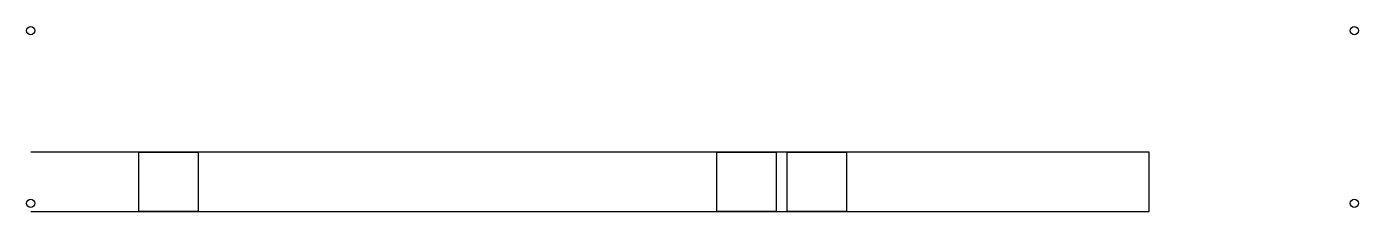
# Model space of a CAD drawing. Header units: millimetres. Extents: x -3 to 983, y 0 to 137.
import ezdxf

# ---------------------------------------------------------------- set-up
doc = ezdxf.new("R2010")
doc.units = ezdxf.units.MM
for name, color, linetype in [('OUTLINE_OPEN', 7, 'CONTINUOUS'), ('POCKET_D9.5_FLIP', 3, 'CONTINUOUS'), ('TILE_REG', 6, 'CONTINUOUS'), ('TILE_REG_FLIP', 6, 'CONTINUOUS')]:
    doc.layers.add(name, color=color, linetype=linetype)

msp = doc.modelspace()

# ---------------------------------------------------------------- linework, layer by layer
at = {"layer": 'OUTLINE_OPEN'}
msp.add_lwpolyline([(0, 0), (828, 0), (828, 44), (0, 44)], dxfattribs=at)
at = {"layer": 'POCKET_D9.5_FLIP'}
for points in [[(124, 0), (80, 0), (80, 44), (124, 44)], [(552, 0), (508, 0), (508, 44), (552, 44)], [(604, 0), (560, 0), (560, 44), (604, 44)]]:
    msp.add_lwpolyline(points, close=True, dxfattribs=at)
at = {"layer": 'TILE_REG'}
for centre in [(0, 134), (980, 134), (0, 6), (980, 6)]:
    msp.add_circle(centre, 3, dxfattribs=at)
at = {"layer": 'TILE_REG_FLIP'}
for centre in [(0, 134), (980, 134), (0, 6), (980, 6)]:
    msp.add_circle(centre, 3, dxfattribs=at)

doc.saveas('drawing.dxf')
